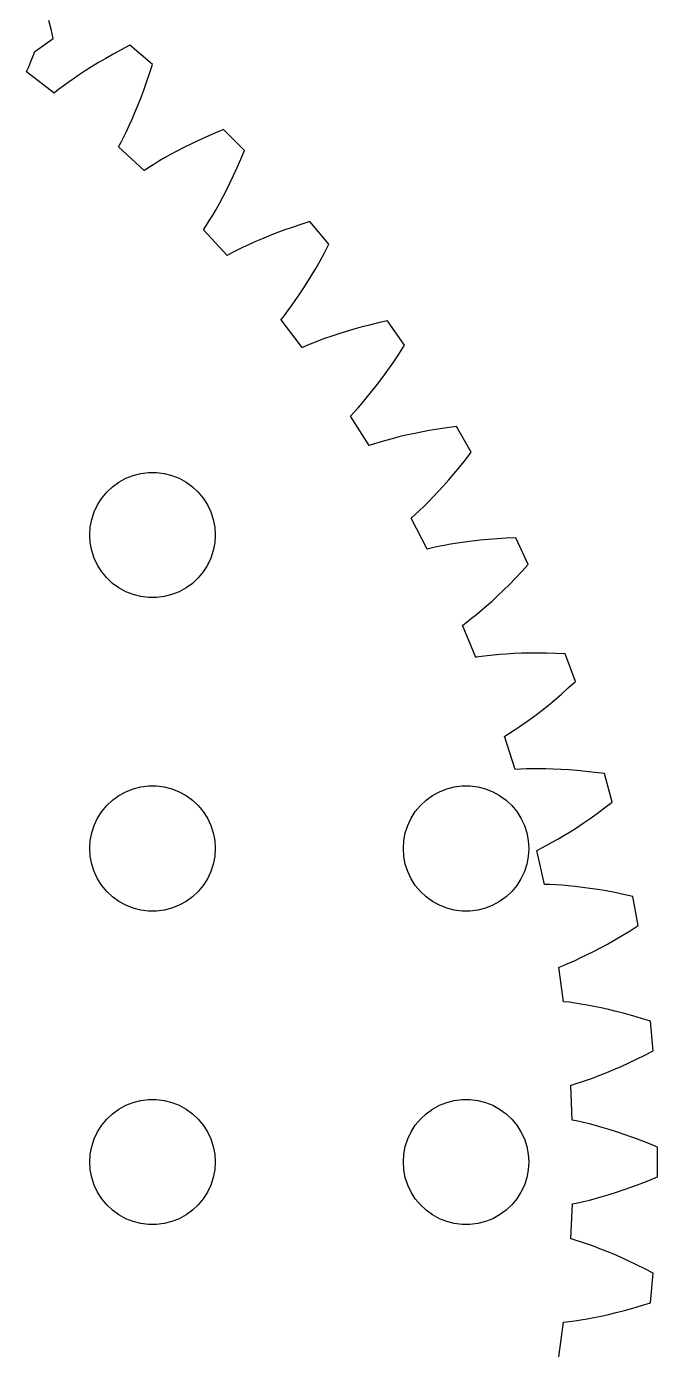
# Model space of a CAD drawing. Header units: metres. Extents: x -69 to 69, y 41 to 289.
# Drawn here: x 39 to 69.2, y 100.8 to 164.3 of the extents above; entities that cross this region are included whole.
import ezdxf

# ---------------------------------------------------------------- set-up
doc = ezdxf.new("R2010")
doc.units = ezdxf.units.M

msp = doc.modelspace()

# ---------------------------------------------------------------- linework, layer by layer
for p, q in [((40.1481, 164.2), (40.0458, 164.625)), ((40.2471, 163.756), (40.1481, 164.2)), ((39.3654, 163.139), (40.2471, 163.756)), ((43.5076, 163.222), (43.124, 163.014)), ((43.9107, 163.433), (43.5076, 163.222)), ((44.9959, 162.522), (43.9107, 163.433)), ((39.0803, 162.408), (39.1844, 162.663)), ((39.1844, 162.663), (39.2906, 162.936)), ((39.2906, 162.936), (39.3654, 163.139)), ((42.414, 162.604), (42.0872, 162.404)), ((42.7595, 162.807), (42.414, 162.604)), ((43.124, 163.014), (42.7595, 162.807)), ((38.974, 162.165), (38.9791, 162.172)), ((40.2984, 161.145), (38.974, 162.165)), ((38.9791, 162.172), (39.0803, 162.408)), ((41.4892, 162.018), (41.2175, 161.833)), ((41.7791, 162.209), (41.4892, 162.018)), ((42.0872, 162.404), (41.7791, 162.209)), ((44.7197, 161.675), (44.8586, 162.089)), ((44.8586, 162.089), (44.9959, 162.522)), ((40.5078, 161.313), (40.3055, 161.154)), ((40.727, 161.479), (40.5078, 161.313)), ((40.9635, 161.653), (40.727, 161.479)), ((41.2175, 161.833), (40.9635, 161.653)), ((44.4397, 160.904), (44.5799, 161.28)), ((44.5799, 161.28), (44.7197, 161.675)), ((40.3055, 161.154), (40.2984, 161.145)), ((44.2999, 160.548), (44.4397, 160.904)), ((44.0232, 159.892), (44.1608, 160.21)), ((44.1608, 160.21), (44.2999, 160.548)), ((43.7548, 159.311), (43.8877, 159.592)), ((43.8877, 159.592), (44.0232, 159.892)), ((48.4005, 159.402), (47.9807, 159.228)), ((49.4023, 158.401), (48.4005, 159.402)), ((43.3778, 158.576), (43.4993, 158.803)), ((43.4993, 158.803), (43.6252, 159.048)), ((43.6252, 159.048), (43.7548, 159.311)), ((47.1992, 158.88), (46.8373, 158.707)), ((47.5803, 159.053), (47.1992, 158.88)), ((47.9807, 159.228), (47.5803, 159.053)), ((43.3722, 158.57), (43.3778, 158.576)), ((44.6026, 157.438), (43.3722, 158.57)), ((45.865, 158.204), (45.5781, 158.043)), ((46.1704, 158.369), (45.865, 158.204)), ((46.4944, 158.537), (46.1704, 158.369)), ((46.8373, 158.707), (46.4944, 158.537)), ((49.2277, 157.981), (49.4023, 158.401)), ((44.8259, 157.587), (44.6105, 157.446)), ((45.0588, 157.734), (44.8259, 157.587)), ((45.3094, 157.886), (45.0588, 157.734)), ((45.5781, 158.043), (45.3094, 157.886)), ((48.8796, 157.199), (49.0533, 157.58)), ((49.0533, 157.58), (49.2277, 157.981)), ((44.6105, 157.446), (44.6026, 157.438)), ((48.5368, 156.494), (48.7072, 156.837)), ((48.7072, 156.837), (48.8796, 157.199)), ((48.3689, 156.17), (48.5368, 156.494)), ((47.886, 155.309), (48.0429, 155.578)), ((48.0429, 155.578), (48.2041, 155.865)), ((48.2041, 155.865), (48.3689, 156.17)), ((47.5872, 154.826), (47.7339, 155.059)), ((47.7339, 155.059), (47.886, 155.309)), ((52.522, 154.996), (52.0886, 154.859)), ((53.4326, 153.911), (52.522, 154.996)), ((47.4403, 154.605), (47.4464, 154.611)), ((48.5674, 153.37), (47.4403, 154.605)), ((47.4464, 154.611), (47.5872, 154.826)), ((50.5478, 154.3), (50.2103, 154.161)), ((50.9042, 154.44), (50.5478, 154.3)), ((51.2798, 154.58), (50.9042, 154.44)), ((51.6745, 154.72), (51.2798, 154.58)), ((52.0886, 154.859), (51.6745, 154.72)), ((49.3106, 153.755), (49.0476, 153.625)), ((49.5919, 153.888), (49.3106, 153.755)), ((49.8918, 154.023), (49.5919, 153.888)), ((50.2103, 154.161), (49.8918, 154.023)), ((53.2222, 153.508), (53.4326, 153.911)), ((48.576, 153.378), (48.5674, 153.37)), ((48.8028, 153.499), (48.576, 153.378)), ((49.0476, 153.625), (48.8028, 153.499)), ((52.8073, 152.759), (53.0135, 153.124)), ((53.0135, 153.124), (53.2222, 153.508)), ((52.4044, 152.087), (52.604, 152.414)), ((52.604, 152.414), (52.8073, 152.759)), ((52.0181, 151.489), (52.2088, 151.779)), ((52.2088, 151.779), (52.4044, 152.087)), ((51.6528, 150.963), (51.8325, 151.217)), ((51.8325, 151.217), (52.0181, 151.489)), ((51.154, 150.306), (51.313, 150.508)), ((51.313, 150.508), (51.4794, 150.727)), ((51.4794, 150.727), (51.6528, 150.963)), ((51.1473, 150.3), (51.154, 150.306)), ((52.1625, 148.972), (51.1473, 150.3)), ((54.97, 149.941), (54.5837, 149.834)), ((55.3755, 150.046), (54.97, 149.941)), ((55.8001, 150.148), (55.3755, 150.046)), ((56.2438, 150.247), (55.8001, 150.148)), ((57.0564, 149.087), (56.2438, 150.247)), ((52.9364, 149.291), (52.6631, 149.184)), ((53.2282, 149.398), (52.9364, 149.291)), ((53.5388, 149.507), (53.2282, 149.398)), ((53.8681, 149.617), (53.5388, 149.507)), ((54.2164, 149.726), (53.8681, 149.617)), ((54.5837, 149.834), (54.2164, 149.726)), ((52.1718, 148.979), (52.1625, 148.972)), ((52.4083, 149.08), (52.1718, 148.979)), ((52.6631, 149.184), (52.4083, 149.08)), ((56.5703, 148.339), (56.8116, 148.703)), ((56.8116, 148.703), (57.0564, 149.087)), ((56.1005, 147.668), (56.3331, 147.994)), ((56.3331, 147.994), (56.5703, 148.339)), ((55.6515, 147.07), (55.8731, 147.36)), ((55.8731, 147.36), (56.1005, 147.668)), ((55.2276, 146.543), (55.4361, 146.798)), ((55.4361, 146.798), (55.6515, 147.07)), ((54.6482, 145.881), (54.8331, 146.085)), ((54.8331, 146.085), (55.0264, 146.306)), ((55.0264, 146.306), (55.2276, 146.543)), ((54.4651, 145.689), (54.4722, 145.694)), ((55.3607, 144.278), (54.4651, 145.689)), ((54.4722, 145.694), (54.6482, 145.881)), ((57.116, 144.771), (56.7783, 144.691)), ((57.4724, 144.849), (57.116, 144.771)), ((57.8477, 144.925), (57.4724, 144.849)), ((58.2419, 144.998), (57.8477, 144.925)), ((58.655, 145.067), (58.2419, 144.998)), ((59.0869, 145.132), (58.655, 145.067)), ((59.5376, 145.192), (59.0869, 145.132)), ((60.2459, 143.965), (59.5376, 145.192)), ((55.3705, 144.284), (55.3607, 144.278)), ((55.615, 144.364), (55.3705, 144.284)), ((55.8779, 144.445), (55.615, 144.364)), ((56.1594, 144.527), (55.8779, 144.445)), ((56.4595, 144.609), (56.1594, 144.527)), ((56.7783, 144.691), (56.4595, 144.609)), ((59.6965, 143.263), (59.9686, 143.605)), ((59.9686, 143.605), (60.2459, 143.965)), ((44.0729, 142.853), (44.4379, 142.947)), ((44.4379, 142.947), (44.8116, 142.994)), ((44.8116, 142.994), (45.1884, 142.994)), ((45.1884, 142.994), (45.5621, 142.947)), ((45.5621, 142.947), (45.927, 142.853)), ((59.17, 142.635), (59.4301, 142.94)), ((59.4301, 142.94), (59.6965, 143.263)), ((42.8131, 142.054), (43.0877, 142.312)), ((43.0877, 142.312), (43.3925, 142.533)), ((43.3925, 142.533), (43.7227, 142.714)), ((43.7227, 142.714), (44.0729, 142.853)), ((45.927, 142.853), (46.2773, 142.714)), ((46.2773, 142.714), (46.6075, 142.533)), ((46.6075, 142.533), (46.9123, 142.312)), ((46.9123, 142.312), (47.1869, 142.054)), ((58.6705, 142.078), (58.9166, 142.348)), ((58.9166, 142.348), (59.17, 142.635)), ((42.3711, 141.445), (42.5729, 141.763)), ((42.5729, 141.763), (42.8131, 142.054)), ((47.1869, 142.054), (47.427, 141.763)), ((47.427, 141.763), (47.6289, 141.445)), ((57.9813, 141.372), (58.2024, 141.591)), ((58.2024, 141.591), (58.4323, 141.826)), ((58.4323, 141.826), (58.6705, 142.078)), ((42.0942, 140.746), (42.2107, 141.104)), ((42.2107, 141.104), (42.3711, 141.445)), ((47.6289, 141.445), (47.7893, 141.104)), ((47.7893, 141.104), (47.9057, 140.746)), ((57.3758, 140.81), (57.5675, 140.982)), ((57.5675, 140.982), (57.7695, 141.169)), ((57.7695, 141.169), (57.9813, 141.372)), ((42, 140), (42.0237, 140.376)), ((42.0237, 140.376), (42.0942, 140.746)), ((47.9057, 140.746), (47.9763, 140.376)), ((47.9763, 140.376), (48, 140)), ((57.3683, 140.806), (57.3758, 140.81)), ((58.1375, 139.322), (57.3683, 140.806)), ((42.0237, 139.624), (42, 140)), ((48, 140), (47.9763, 139.624)), ((60.291, 139.708), (59.9291, 139.661)), ((60.6715, 139.751), (60.291, 139.708)), ((61.0706, 139.789), (60.6715, 139.751)), ((61.4881, 139.822), (61.0706, 139.789)), ((61.924, 139.849), (61.4881, 139.822)), ((62.3782, 139.869), (61.924, 139.849)), ((62.9769, 138.585), (62.3782, 139.869)), ((42.0942, 139.254), (42.0237, 139.624)), ((42.2107, 138.896), (42.0942, 139.254)), ((47.9057, 139.254), (47.7893, 138.896)), ((47.9763, 139.624), (47.9057, 139.254)), ((58.1478, 139.327), (58.1375, 139.322)), ((58.3983, 139.386), (58.1478, 139.327)), ((58.6674, 139.444), (58.3983, 139.386)), ((58.9549, 139.501), (58.6674, 139.444)), ((59.2611, 139.557), (58.9549, 139.501)), ((59.5858, 139.61), (59.2611, 139.557)), ((59.9291, 139.661), (59.5858, 139.61)), ((42.3711, 138.555), (42.2107, 138.896)), ((42.5729, 138.237), (42.3711, 138.555)), ((47.6289, 138.555), (47.427, 138.237)), ((47.7893, 138.896), (47.6289, 138.555)), ((62.6693, 138.25), (62.9769, 138.585)), ((42.8131, 137.946), (42.5729, 138.237)), ((43.0877, 137.688), (42.8131, 137.946)), ((47.1869, 137.946), (46.9123, 137.688)), ((47.427, 138.237), (47.1869, 137.946)), ((62.0749, 137.635), (62.3684, 137.934)), ((62.3684, 137.934), (62.6693, 138.25)), ((43.3925, 137.467), (43.0877, 137.688)), ((43.7227, 137.286), (43.3925, 137.467)), ((44.0729, 137.147), (43.7227, 137.286)), ((44.4379, 137.053), (44.0729, 137.147)), ((45.927, 137.147), (45.5621, 137.053)), ((46.2773, 137.286), (45.927, 137.147)), ((46.6075, 137.467), (46.2773, 137.286)), ((46.9123, 137.688), (46.6075, 137.467)), ((61.5117, 137.09), (61.7891, 137.354)), ((61.7891, 137.354), (62.0749, 137.635)), ((44.8116, 137.006), (44.4379, 137.053)), ((45.1884, 137.006), (44.8116, 137.006)), ((45.5621, 137.053), (45.1884, 137.006)), ((60.7342, 136.398), (60.9838, 136.612)), ((60.9838, 136.612), (61.2431, 136.843)), ((61.2431, 136.843), (61.5117, 137.09)), ((60.0487, 135.847), (60.2662, 136.015)), ((60.2662, 136.015), (60.4949, 136.199)), ((60.4949, 136.199), (60.7342, 136.398)), ((59.835, 135.689), (59.8428, 135.693)), ((60.4719, 134.144), (59.835, 135.689)), ((59.8428, 135.693), (60.0487, 135.847)), ((60.4826, 134.148), (60.4719, 134.144)), ((60.7373, 134.184), (60.4826, 134.148)), ((61.0103, 134.219), (60.7373, 134.184)), ((61.3018, 134.251), (61.0103, 134.219)), ((61.6116, 134.28), (61.3018, 134.251)), ((61.9398, 134.304), (61.6116, 134.28)), ((62.2862, 134.325), (61.9398, 134.304)), ((62.6508, 134.34), (62.2862, 134.325)), ((63.0336, 134.349), (62.6508, 134.34)), ((63.4344, 134.353), (63.0336, 134.349)), ((63.8532, 134.349), (63.4344, 134.353)), ((64.2898, 134.338), (63.8532, 134.349)), ((64.7441, 134.319), (64.2898, 134.338)), ((65.2286, 132.987), (64.7441, 134.319)), ((64.893, 132.681), (65.2286, 132.987)), ((63.938, 131.864), (64.2472, 132.12)), ((64.2472, 132.12), (64.5657, 132.392)), ((64.5657, 132.392), (64.893, 132.681)), ((63.3495, 131.403), (63.6387, 131.626)), ((63.6387, 131.626), (63.938, 131.864)), ((62.3043, 130.664), (62.5481, 130.827)), ((62.5481, 130.827), (62.8038, 131.004)), ((62.8038, 131.004), (63.0711, 131.196)), ((63.0711, 131.196), (63.3495, 131.403)), ((61.8463, 130.376), (61.8543, 130.379)), ((62.346, 128.781), (61.8463, 130.376)), ((61.8543, 130.379), (62.0729, 130.515)), ((62.0729, 130.515), (62.3043, 130.664)), ((62.3571, 128.785), (62.346, 128.781)), ((62.614, 128.799), (62.3571, 128.785)), ((62.889, 128.809), (62.614, 128.799)), ((63.1821, 128.816), (62.889, 128.809)), ((63.4933, 128.817), (63.1821, 128.816)), ((63.8223, 128.813), (63.4933, 128.817)), ((64.1692, 128.803), (63.8223, 128.813)), ((64.5338, 128.787), (64.1692, 128.803)), ((64.9159, 128.763), (64.5338, 128.787)), ((65.3155, 128.731), (64.9159, 128.763)), ((65.7324, 128.691), (65.3155, 128.731)), ((66.1664, 128.642), (65.7324, 128.691)), ((66.6172, 128.583), (66.1664, 128.642)), ((66.9839, 127.215), (66.6172, 128.583)), ((43.3925, 127.533), (43.7227, 127.714)), ((43.7227, 127.714), (44.0729, 127.853)), ((44.0729, 127.853), (44.4379, 127.947)), ((44.4379, 127.947), (44.8116, 127.994)), ((44.8116, 127.994), (45.1884, 127.994)), ((45.1884, 127.994), (45.5621, 127.947)), ((45.5621, 127.947), (45.927, 127.853)), ((45.927, 127.853), (46.2773, 127.714)), ((46.2773, 127.714), (46.6075, 127.533)), ((58.3925, 127.533), (58.7227, 127.714)), ((58.7227, 127.714), (59.0729, 127.853)), ((59.0729, 127.853), (59.4379, 127.947)), ((59.4379, 127.947), (59.8116, 127.994)), ((59.8116, 127.994), (60.1884, 127.994)), ((60.1884, 127.994), (60.5621, 127.947)), ((60.5621, 127.947), (60.927, 127.853)), ((60.927, 127.853), (61.2773, 127.714)), ((61.2773, 127.714), (61.6075, 127.533)), ((42.5729, 126.763), (42.8131, 127.054)), ((42.8131, 127.054), (43.0877, 127.312)), ((43.0877, 127.312), (43.3925, 127.533)), ((46.6075, 127.533), (46.9123, 127.312)), ((46.9123, 127.312), (47.1869, 127.054)), ((47.1869, 127.054), (47.427, 126.763)), ((57.5729, 126.763), (57.8131, 127.054)), ((57.8131, 127.054), (58.0877, 127.312)), ((58.0877, 127.312), (58.3925, 127.533)), ((61.6075, 127.533), (61.9123, 127.312)), ((61.9123, 127.312), (62.1869, 127.054)), ((62.1869, 127.054), (62.427, 126.763)), ((66.6228, 126.939), (66.9839, 127.215)), ((42.2107, 126.104), (42.3711, 126.445)), ((42.3711, 126.445), (42.5729, 126.763)), ((47.427, 126.763), (47.6289, 126.445)), ((47.6289, 126.445), (47.7893, 126.104)), ((57.2107, 126.104), (57.3711, 126.445)), ((57.3711, 126.445), (57.5729, 126.763)), ((62.427, 126.763), (62.6289, 126.445)), ((62.6289, 126.445), (62.7893, 126.104)), ((65.6004, 126.209), (65.9306, 126.436)), ((65.9306, 126.436), (66.2715, 126.679)), ((66.2715, 126.679), (66.6228, 126.939)), ((42.0237, 125.376), (42.0942, 125.746)), ((42.0942, 125.746), (42.2107, 126.104)), ((47.7893, 126.104), (47.9057, 125.746)), ((47.9057, 125.746), (47.9763, 125.376)), ((57.0237, 125.376), (57.0942, 125.746)), ((57.0942, 125.746), (57.2107, 126.104)), ((62.7893, 126.104), (62.9057, 125.746)), ((62.9057, 125.746), (62.9763, 125.376)), ((64.6785, 125.618), (64.9739, 125.8)), ((64.9739, 125.8), (65.2813, 125.997)), ((65.2813, 125.997), (65.6004, 126.209)), ((42, 125), (42.0237, 125.376)), ((47.9763, 125.376), (48, 125)), ((57, 125), (57.0237, 125.376)), ((62.9763, 125.376), (63, 125)), ((63.6247, 125.027), (63.8682, 125.155)), ((63.8682, 125.155), (64.1252, 125.296)), ((64.1252, 125.296), (64.3954, 125.45)), ((64.3954, 125.45), (64.6785, 125.618)), ((42.0237, 124.624), (42, 125)), ((42.0942, 124.254), (42.0237, 124.624)), ((47.9763, 124.624), (47.9057, 124.254)), ((48, 125), (47.9763, 124.624)), ((57.0237, 124.624), (57, 125)), ((57.0942, 124.254), (57.0237, 124.624)), ((62.9763, 124.624), (62.9057, 124.254)), ((63, 125), (62.9763, 124.624)), ((63.3868, 124.909), (63.3951, 124.911)), ((63.7457, 123.276), (63.3868, 124.909)), ((63.3951, 124.911), (63.6247, 125.027)), ((42.2107, 123.896), (42.0942, 124.254)), ((42.3711, 123.555), (42.2107, 123.896)), ((47.7893, 123.896), (47.6289, 123.555)), ((47.9057, 124.254), (47.7893, 123.896)), ((57.2107, 123.896), (57.0942, 124.254)), ((57.3711, 123.555), (57.2107, 123.896)), ((62.7893, 123.896), (62.6289, 123.555)), ((62.9057, 124.254), (62.7893, 123.896)), ((42.5729, 123.237), (42.3711, 123.555)), ((42.8131, 122.946), (42.5729, 123.237)), ((47.427, 123.237), (47.1869, 122.946)), ((47.6289, 123.555), (47.427, 123.237)), ((57.5729, 123.237), (57.3711, 123.555)), ((57.8131, 122.946), (57.5729, 123.237)), ((62.427, 123.237), (62.1869, 122.946)), ((62.6289, 123.555), (62.427, 123.237)), ((63.757, 123.278), (63.7457, 123.276)), ((64.0141, 123.27), (63.757, 123.278)), ((64.289, 123.257), (64.0141, 123.27)), ((64.5816, 123.238), (64.289, 123.257)), ((64.8917, 123.212), (64.5816, 123.238)), ((65.2191, 123.179), (64.8917, 123.212)), ((65.5638, 123.139), (65.2191, 123.179)), ((43.0877, 122.688), (42.8131, 122.946)), ((43.3925, 122.467), (43.0877, 122.688)), ((46.9123, 122.688), (46.6075, 122.467)), ((47.1869, 122.946), (46.9123, 122.688)), ((58.0877, 122.688), (57.8131, 122.946)), ((58.3925, 122.467), (58.0877, 122.688)), ((61.9123, 122.688), (61.6075, 122.467)), ((62.1869, 122.946), (61.9123, 122.688)), ((65.9256, 123.091), (65.5638, 123.139)), ((66.3042, 123.034), (65.9256, 123.091)), ((66.6995, 122.967), (66.3042, 123.034)), ((67.1113, 122.891), (66.6995, 122.967)), ((67.5393, 122.804), (67.1113, 122.891)), ((67.9834, 122.707), (67.5393, 122.804)), ((68.2294, 121.311), (67.9834, 122.707)), ((43.7227, 122.286), (43.3925, 122.467)), ((44.0729, 122.147), (43.7227, 122.286)), ((44.4379, 122.053), (44.0729, 122.147)), ((44.8116, 122.006), (44.4379, 122.053)), ((45.1884, 122.006), (44.8116, 122.006)), ((45.5621, 122.053), (45.1884, 122.006)), ((45.927, 122.147), (45.5621, 122.053)), ((46.2773, 122.286), (45.927, 122.147)), ((46.6075, 122.467), (46.2773, 122.286)), ((58.7227, 122.286), (58.3925, 122.467)), ((59.0729, 122.147), (58.7227, 122.286)), ((59.4379, 122.053), (59.0729, 122.147)), ((59.8116, 122.006), (59.4379, 122.053)), ((60.1884, 122.006), (59.8116, 122.006)), ((60.5621, 122.053), (60.1884, 122.006)), ((60.927, 122.147), (60.5621, 122.053)), ((61.2773, 122.286), (60.927, 122.147)), ((61.6075, 122.467), (61.2773, 122.286)), ((67.8456, 121.068), (68.2294, 121.311)), ((67.1122, 120.627), (67.473, 120.84)), ((67.473, 120.84), (67.8456, 121.068)), ((65.7936, 119.922), (66.1037, 120.077)), ((66.1037, 120.077), (66.4271, 120.246)), ((66.4271, 120.246), (66.7634, 120.43)), ((66.7634, 120.43), (67.1122, 120.627)), ((64.4534, 119.329), (64.6922, 119.424)), ((64.6922, 119.424), (64.946, 119.531)), ((64.946, 119.531), (65.2144, 119.649)), ((65.2144, 119.649), (65.497, 119.779)), ((65.497, 119.779), (65.7936, 119.922)), ((64.445, 119.327), (64.4534, 119.329)), ((64.6601, 117.67), (64.445, 119.327)), ((64.6716, 117.671), (64.6601, 117.67)), ((64.9271, 117.64), (64.6716, 117.671)), ((65.1998, 117.603), (64.9271, 117.64)), ((65.4896, 117.558), (65.1998, 117.603)), ((65.7962, 117.506), (65.4896, 117.558)), ((66.1196, 117.445), (65.7962, 117.506)), ((66.4595, 117.375), (66.1196, 117.445)), ((66.8157, 117.295), (66.4595, 117.375)), ((67.1879, 117.205), (66.8157, 117.295)), ((67.5759, 117.105), (67.1879, 117.205)), ((67.9795, 116.993), (67.5759, 117.105)), ((68.3983, 116.869), (67.9795, 116.993)), ((68.8321, 116.733), (68.3983, 116.869)), ((68.9556, 115.322), (68.8321, 116.733)), ((68.161, 114.918), (68.552, 115.112)), ((68.552, 115.112), (68.9556, 115.322)), ((66.7305, 114.278), (67.0674, 114.418)), ((67.0674, 114.418), (67.4184, 114.571)), ((67.4184, 114.571), (67.783, 114.738)), ((67.783, 114.738), (68.161, 114.918)), ((65.0127, 113.675), (65.0212, 113.676)), ((65.0826, 112.005), (65.0127, 113.675)), ((65.0212, 113.676), (65.2675, 113.75)), ((65.2675, 113.75), (65.5295, 113.834)), ((65.5295, 113.834), (65.8072, 113.928)), ((65.8072, 113.928), (66.1001, 114.033)), ((66.1001, 114.033), (66.4079, 114.15)), ((66.4079, 114.15), (66.7305, 114.278)), ((43.0877, 112.312), (43.3925, 112.533)), ((43.3925, 112.533), (43.7227, 112.714)), ((43.7227, 112.714), (44.0729, 112.853)), ((44.0729, 112.853), (44.4379, 112.947)), ((44.4379, 112.947), (44.8116, 112.994)), ((44.8116, 112.994), (45.1884, 112.994)), ((45.1884, 112.994), (45.5621, 112.947)), ((45.5621, 112.947), (45.927, 112.853)), ((45.927, 112.853), (46.2773, 112.714)), ((46.2773, 112.714), (46.6075, 112.533)), ((46.6075, 112.533), (46.9123, 112.312)), ((58.0877, 112.312), (58.3925, 112.533)), ((58.3925, 112.533), (58.7227, 112.714)), ((58.7227, 112.714), (59.0729, 112.853)), ((59.0729, 112.853), (59.4379, 112.947)), ((59.4379, 112.947), (59.8116, 112.994)), ((59.8116, 112.994), (60.1884, 112.994)), ((60.1884, 112.994), (60.5621, 112.947)), ((60.5621, 112.947), (60.927, 112.853)), ((60.927, 112.853), (61.2773, 112.714)), ((61.2773, 112.714), (61.6075, 112.533)), ((61.6075, 112.533), (61.9123, 112.312)), ((42.3711, 111.445), (42.5729, 111.763)), ((42.5729, 111.763), (42.8131, 112.054)), ((42.8131, 112.054), (43.0877, 112.312)), ((46.9123, 112.312), (47.1869, 112.054)), ((47.1869, 112.054), (47.427, 111.763)), ((47.427, 111.763), (47.6289, 111.445)), ((57.3711, 111.445), (57.5729, 111.763)), ((57.5729, 111.763), (57.8131, 112.054)), ((57.8131, 112.054), (58.0877, 112.312)), ((61.9123, 112.312), (62.1869, 112.054)), ((62.1869, 112.054), (62.427, 111.763)), ((62.427, 111.763), (62.6289, 111.445)), ((65.0941, 112.005), (65.0826, 112.005)), ((65.3459, 111.953), (65.0941, 112.005)), ((65.6144, 111.892), (65.3459, 111.953)), ((65.8992, 111.822), (65.6144, 111.892)), ((66.2001, 111.743), (65.8992, 111.822)), ((42.2107, 111.104), (42.3711, 111.445)), ((47.6289, 111.445), (47.7893, 111.104)), ((57.2107, 111.104), (57.3711, 111.445)), ((62.6289, 111.445), (62.7893, 111.104)), ((66.5169, 111.654), (66.2001, 111.743)), ((66.8494, 111.555), (66.5169, 111.654)), ((67.1973, 111.444), (66.8494, 111.555)), ((67.5602, 111.322), (67.1973, 111.444)), ((67.938, 111.188), (67.5602, 111.322)), ((68.3303, 111.042), (67.938, 111.188)), ((42.0237, 110.376), (42.0942, 110.746)), ((42.0942, 110.746), (42.2107, 111.104)), ((47.7893, 111.104), (47.9057, 110.746)), ((47.9057, 110.746), (47.9763, 110.376)), ((57.0237, 110.376), (57.0942, 110.746)), ((57.0942, 110.746), (57.2107, 111.104)), ((62.7893, 111.104), (62.9057, 110.746)), ((62.9057, 110.746), (62.9763, 110.376)), ((68.7367, 110.882), (68.3303, 111.042)), ((69.157, 110.708), (68.7367, 110.882)), ((69.157, 109.292), (69.157, 110.708)), ((42, 110), (42.0237, 110.376)), ((42.0237, 109.624), (42, 110)), ((47.9763, 110.376), (48, 110)), ((48, 110), (47.9763, 109.624)), ((57, 110), (57.0237, 110.376)), ((57.0237, 109.624), (57, 110)), ((62.9763, 110.376), (63, 110)), ((63, 110), (62.9763, 109.624)), ((42.0942, 109.254), (42.0237, 109.624)), ((42.2107, 108.896), (42.0942, 109.254)), ((47.9057, 109.254), (47.7893, 108.896)), ((47.9763, 109.624), (47.9057, 109.254)), ((57.0942, 109.254), (57.0237, 109.624)), ((57.2107, 108.896), (57.0942, 109.254)), ((62.9057, 109.254), (62.7893, 108.896)), ((62.9763, 109.624), (62.9057, 109.254)), ((68.7367, 109.118), (69.157, 109.292)), ((42.3711, 108.555), (42.2107, 108.896)), ((47.7893, 108.896), (47.6289, 108.555)), ((57.3711, 108.555), (57.2107, 108.896)), ((62.7893, 108.896), (62.6289, 108.555)), ((67.1973, 108.556), (67.5602, 108.678)), ((67.5602, 108.678), (67.938, 108.812)), ((67.938, 108.812), (68.3303, 108.958)), ((68.3303, 108.958), (68.7367, 109.118)), ((42.5729, 108.237), (42.3711, 108.555)), ((42.8131, 107.946), (42.5729, 108.237)), ((43.0877, 107.688), (42.8131, 107.946)), ((47.1869, 107.946), (46.9123, 107.688)), ((47.427, 108.237), (47.1869, 107.946)), ((47.6289, 108.555), (47.427, 108.237)), ((57.5729, 108.237), (57.3711, 108.555)), ((57.8131, 107.946), (57.5729, 108.237)), ((58.0877, 107.688), (57.8131, 107.946)), ((62.1869, 107.946), (61.9123, 107.688)), ((62.427, 108.237), (62.1869, 107.946)), ((62.6289, 108.555), (62.427, 108.237)), ((65.0096, 106.325), (65.0856, 107.995)), ((65.0856, 107.995), (65.0941, 107.995)), ((65.0941, 107.995), (65.3459, 108.047)), ((65.3459, 108.047), (65.6144, 108.108)), ((65.6144, 108.108), (65.8992, 108.178)), ((65.8992, 108.178), (66.2001, 108.257)), ((66.2001, 108.257), (66.5169, 108.346)), ((66.5169, 108.346), (66.8494, 108.445)), ((66.8494, 108.445), (67.1973, 108.556)), ((43.3925, 107.467), (43.0877, 107.688)), ((43.7227, 107.286), (43.3925, 107.467)), ((46.6075, 107.467), (46.2773, 107.286)), ((46.9123, 107.688), (46.6075, 107.467)), ((58.3925, 107.467), (58.0877, 107.688)), ((58.7227, 107.286), (58.3925, 107.467)), ((61.6075, 107.467), (61.2773, 107.286)), ((61.9123, 107.688), (61.6075, 107.467)), ((44.0729, 107.147), (43.7227, 107.286)), ((44.4379, 107.053), (44.0729, 107.147)), ((44.8116, 107.006), (44.4379, 107.053)), ((45.1884, 107.006), (44.8116, 107.006)), ((45.5621, 107.053), (45.1884, 107.006)), ((45.927, 107.147), (45.5621, 107.053)), ((46.2773, 107.286), (45.927, 107.147)), ((59.0729, 107.147), (58.7227, 107.286)), ((59.4379, 107.053), (59.0729, 107.147)), ((59.8116, 107.006), (59.4379, 107.053)), ((60.1884, 107.006), (59.8116, 107.006)), ((60.5621, 107.053), (60.1884, 107.006)), ((60.927, 107.147), (60.5621, 107.053)), ((61.2773, 107.286), (60.927, 107.147)), ((65.0212, 106.324), (65.0096, 106.325)), ((65.2675, 106.25), (65.0212, 106.324)), ((65.5295, 106.166), (65.2675, 106.25)), ((65.8072, 106.072), (65.5295, 106.166)), ((66.1001, 105.967), (65.8072, 106.072)), ((66.4079, 105.85), (66.1001, 105.967)), ((66.7305, 105.722), (66.4079, 105.85)), ((67.0674, 105.582), (66.7305, 105.722)), ((67.4184, 105.429), (67.0674, 105.582)), ((67.783, 105.262), (67.4184, 105.429)), ((68.161, 105.082), (67.783, 105.262)), ((68.552, 104.888), (68.161, 105.082)), ((68.9556, 104.678), (68.552, 104.888)), ((68.8321, 103.267), (68.9556, 104.678)), ((67.1879, 102.795), (67.5759, 102.895)), ((67.5759, 102.895), (67.9795, 103.007)), ((67.9795, 103.007), (68.3983, 103.131)), ((68.3983, 103.131), (68.8321, 103.267)), ((64.442, 100.673), (64.6632, 102.33)), ((64.6632, 102.33), (64.6716, 102.329)), ((64.6716, 102.329), (64.9271, 102.36)), ((64.9271, 102.36), (65.1998, 102.397)), ((65.1998, 102.397), (65.4896, 102.442)), ((65.4896, 102.442), (65.7962, 102.494)), ((65.7962, 102.494), (66.1196, 102.555)), ((66.1196, 102.555), (66.4595, 102.625)), ((66.4595, 102.625), (66.8157, 102.705)), ((66.8157, 102.705), (67.1879, 102.795))]:
    msp.add_line(p, q)

doc.saveas('drawing.dxf')
